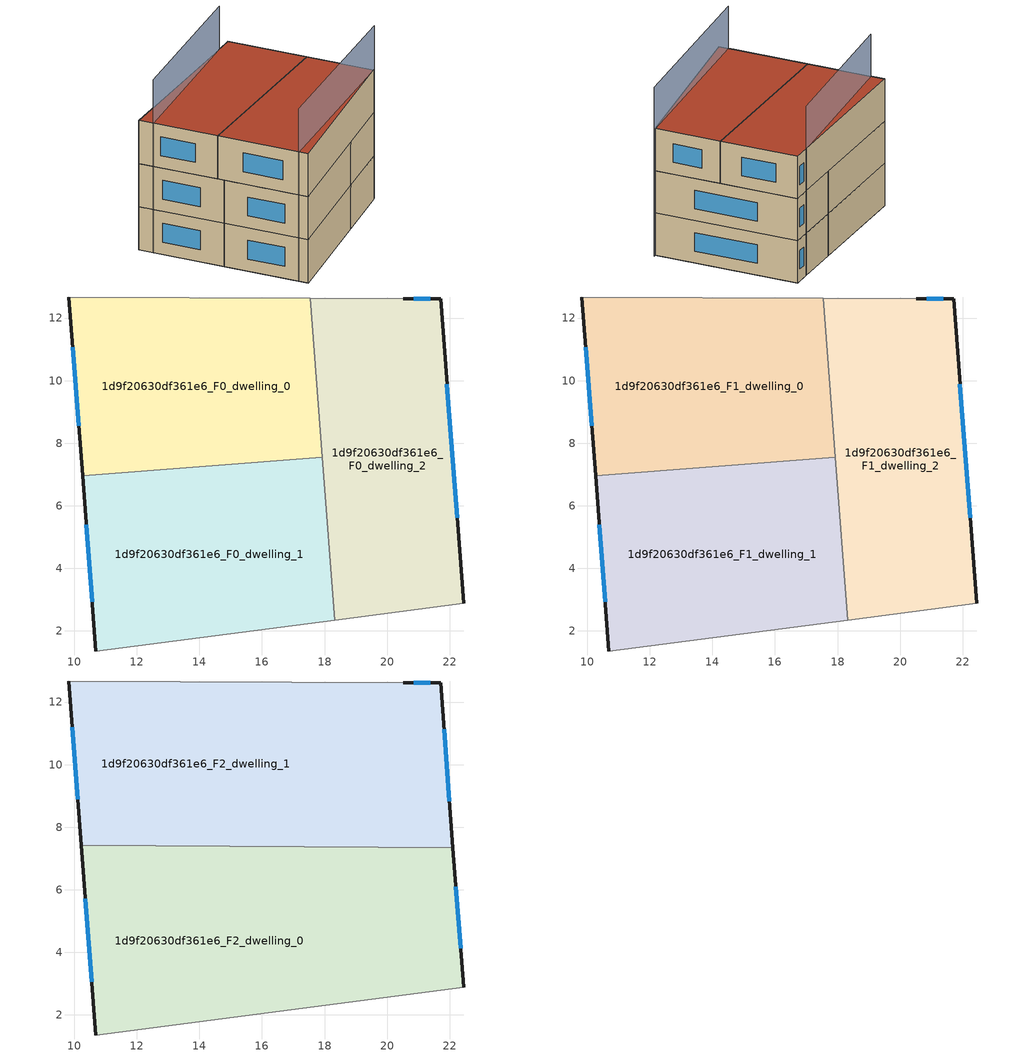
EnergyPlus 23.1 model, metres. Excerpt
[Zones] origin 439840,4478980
1d9f20630df361e6_F0_dwelling_0
 floor ground (EU_floor_Construction): 17.93,7.54 17.54,12.63 9.83,12.67 10.26,6.96 z0
 wall outside (EU_wall_Construction): 10.26,6.96 9.83,12.67 z0:3
 wall adiabatic (EU_wall_Construction): 9.83,12.67 17.54,12.63 z0:3
 wall to 1d9f20630df361e6_F0_dwelling_1 (EU_wall_Construction): 17.93,7.54 10.26,6.96 z0:3
 wall to 1d9f20630df361e6_F0_dwelling_2 (EU_wall_Construction): 17.54,12.63 17.93,7.54 z0:3
 window (EU_Window_Construction): 10.14,8.56 9.95,11.07 z0.84:2.16
1d9f20630df361e6_F0_dwelling_1
 floor ground (EU_floor_Construction): 18.32,2.35 17.93,7.54 10.26,6.96 10.69,1.36 z0
 wall outside (EU_wall_Construction): 10.69,1.36 10.26,6.96 z0:3
 wall adiabatic (EU_wall_Construction): 18.32,2.35 10.69,1.36 z0:3
 wall to 1d9f20630df361e6_F0_dwelling_2 (EU_wall_Construction): 17.93,7.54 18.32,2.35 z0:3
 window (EU_Window_Construction): 10.57,2.93 10.38,5.39 z0.84:2.16
1d9f20630df361e6_F0_dwelling_2
 floor ground (EU_floor_Construction): 22.44,2.88 21.71,12.61 20.52,12.61 17.54,12.63 18.32,2.35 z0
 wall outside (EU_wall_Construction): 20.52,12.61 21.71,12.61 22.44,2.88 z0:3
 wall adiabatic (EU_wall_Construction): 17.54,12.63 20.52,12.61 / 22.44,2.88 18.32,2.35 z0:3
 window (EU_Window_Construction): 20.85,12.61 21.37,12.61 / 21.91,9.88 22.24,5.61 z0.84:2.16
1d9f20630df361e6_F1_dwelling_0
 floor to 1d9f20630df361e6_F0_dwelling_0 (EU_floor_Construction): 17.93,7.54 17.54,12.63 9.83,12.67 10.26,6.96 z3
 wall outside (EU_wall_Construction): 10.26,6.96 9.83,12.67 z3:6
 wall adiabatic (EU_wall_Construction): 9.83,12.67 17.54,12.63 z3:6
 wall to 1d9f20630df361e6_F1_dwelling_1 (EU_wall_Construction): 17.93,7.54 10.26,6.96 z3:6
 wall to 1d9f20630df361e6_F1_dwelling_2 (EU_wall_Construction): 17.54,12.63 17.93,7.54 z3:6
 window (EU_Window_Construction): 10.14,8.56 9.95,11.07 z3.84:5.16
1d9f20630df361e6_F1_dwelling_1
 floor to 1d9f20630df361e6_F0_dwelling_1 (EU_floor_Construction): 18.32,2.35 17.93,7.54 10.26,6.96 10.69,1.36 z3
 wall outside (EU_wall_Construction): 10.69,1.36 10.26,6.96 z3:6
 wall adiabatic (EU_wall_Construction): 18.32,2.35 10.69,1.36 z3:6
 wall to 1d9f20630df361e6_F1_dwelling_2 (EU_wall_Construction): 17.93,7.54 18.32,2.35 z3:6
 window (EU_Window_Construction): 10.57,2.93 10.38,5.39 z3.84:5.16
1d9f20630df361e6_F1_dwelling_2
 floor to 1d9f20630df361e6_F0_dwelling_2 (EU_floor_Construction): 22.44,2.88 21.71,12.61 20.52,12.61 17.54,12.63 18.32,2.35 z3
 wall outside (EU_wall_Construction): 20.52,12.61 21.71,12.61 22.44,2.88 z3:6
 wall adiabatic (EU_wall_Construction): 17.54,12.63 20.52,12.61 / 22.44,2.88 18.32,2.35 z3:6
 window (EU_Window_Construction): 20.85,12.61 21.37,12.61 / 21.91,9.88 22.24,5.61 z3.84:5.16
1d9f20630df361e6_F2_dwelling_0
 floor to 1d9f20630df361e6_F1_dwelling_1 (EU_floor_Construction): 18.32,2.35 17.94,7.37 15.81,7.38 10.26,6.96 10.69,1.36 z6
 floor to 1d9f20630df361e6_F1_dwelling_0 (EU_floor_Construction): 15.81,7.38 10.23,7.42 10.26,6.96 z6
 floor to 1d9f20630df361e6_F1_dwelling_2 (EU_floor_Construction): 22.44,2.88 22.11,7.34 17.94,7.37 18.32,2.35 z6
 wall outside (EU_wall_Construction): 22.11,7.34 22.44,2.88 / 10.69,1.36 10.23,7.42 z6:9
 wall to 1d9f20630df361e6_F2_dwelling_1 (EU_wall_Construction): 10.23,7.42 22.11,7.34 z6:9
 wall adiabatic (EU_wall_Construction): 22.44,2.88 10.69,1.36 z6:9
 window (EU_Window_Construction): 22.2,6.09 22.35,4.13 / 10.56,3.06 10.36,5.71 z6.84:8.16
 roof outside (EU_roof_Construction): 22.11,7.34 22.44,2.88 10.69,1.36 10.23,7.42 z9
1d9f20630df361e6_F2_dwelling_1
 floor to 1d9f20630df361e6_F1_dwelling_0 (EU_floor_Construction): 17.93,7.54 17.54,12.63 9.83,12.67 10.23,7.42 15.81,7.38 z6
 floor to 1d9f20630df361e6_F1_dwelling_2 (EU_floor_Construction): 22.11,7.34 21.71,12.61 20.52,12.61 17.54,12.63 17.94,7.37 z6
 floor to 1d9f20630df361e6_F1_dwelling_1 (EU_floor_Construction): 17.94,7.37 17.93,7.54 15.81,7.38 z6
 wall outside (EU_wall_Construction): 10.23,7.42 9.83,12.67 / 20.52,12.61 21.71,12.61 22.11,7.34 z6:9
 wall adiabatic (EU_wall_Construction): 9.83,12.67 20.52,12.61 z6:9
 window (EU_Window_Construction): 10.12,8.89 9.94,11.2 / 20.85,12.61 21.37,12.61 / 21.82,11.13 21.99,8.82 z6.84:8.16
 roof outside (EU_roof_Construction): 21.71,12.61 22.11,7.34 10.23,7.42 9.83,12.67 20.52,12.61 z9
shading: 10.63,1.99 22.59,2.91 / 20.52,12.61 9.91,11.72 z0:12
[Building]
EU S2 Campaign: North Axis=0; Terrain=City; Solar Distribution=FullExterior
[Site:Location]
Madrid: Latitude=40.5; Longitude=-3.5; Time Zone=1; Elevation=609
[SizingPeriod:WeatherFileDays]
AnnualSizingPeriod: Begin Month=1; Begin Day of Month=1; End Month=12; End Day of Month=31; Day of Week for Start Day=Monday; Use Weather File Daylight Saving Period=No; Use Weather File Rain and Snow Indicators=No
[MATERIAL]
EU_InternalMass_Material: Roughness=MediumRough; Thickness=0.1; Conductivity=1; Density=1800; Specific Heat=900; Thermal Absorptance=0.9; Solar Absorptance=0.7; Visible Absorptance=0.7
[MATERIAL:NOMASS] Roughness=MediumRough; Thermal Absorptance=0.9; Solar Absorptance=0.7; Visible Absorptance=0.7
Name | Thermal Resistance
EU_wall_NoMass; EU_roof_NoMass | 2.16768
EU_floor_NoMass | 1.14339
[WINDOWMATERIAL:SIMPLEGLAZINGSYSTEM]
EU_Window_SimpleGlazing: UFactor=3.23888; Solar Heat Gain Coefficient=0.85; Visible Transmittance=0.85
[CONSTRUCTION]
EU_wall_Construction: EU_wall_NoMass
EU_roof_Construction: EU_roof_NoMass
EU_floor_Construction: EU_floor_NoMass
EU_InternalMass_Construction: EU_InternalMass_Material
EU_Window_Construction: EU_Window_SimpleGlazing
[ZONE] Type=1; Multiplier=1; Ceiling Height=autocalculate; Floor Area=autocalculate; Part of Total Floor Area=Yes
Name | Volume
1d9f20630df361e6_F0_dwelling_0; 1d9f20630df361e6_F1_dwelling_0 | 124.897
1d9f20630df361e6_F2_dwelling_0 | 187.365
1d9f20630df361e6_F0_dwelling_1; 1d9f20630df361e6_F1_dwelling_1 | 124.916
1d9f20630df361e6_F2_dwelling_1 | 187.366
1d9f20630df361e6_F0_dwelling_2; 1d9f20630df361e6_F1_dwelling_2 | 124.917
[INTERNALMASS] Construction=EU_InternalMass_Construction
Name | Zone or ZoneList | Surface Area
1d9f20630df361e6_F0_dwelling_0_EU_InternalMass | 1d9f20630df361e6_F0_dwelling_0 | 41.6321
1d9f20630df361e6_F0_dwelling_1_EU_InternalMass | 1d9f20630df361e6_F0_dwelling_1 | 41.6372
1d9f20630df361e6_F0_dwelling_2_EU_InternalMass | 1d9f20630df361e6_F0_dwelling_2 | 41.639
1d9f20630df361e6_F1_dwelling_0_EU_InternalMass | 1d9f20630df361e6_F1_dwelling_0 | 41.6321
1d9f20630df361e6_F1_dwelling_1_EU_InternalMass | 1d9f20630df361e6_F1_dwelling_1 | 41.6372
1d9f20630df361e6_F1_dwelling_2_EU_InternalMass | 1d9f20630df361e6_F1_dwelling_2 | 41.639
1d9f20630df361e6_F2_dwelling_0_EU_InternalMass | 1d9f20630df361e6_F2_dwelling_0 | 62.4551
1d9f20630df361e6_F2_dwelling_1_EU_InternalMass | 1d9f20630df361e6_F2_dwelling_1 | 62.455
[OTHEREQUIPMENT] Fuel Type=Electricity; Design Level Calculation Method=Watts/Area; Power per Zone Floor Area=1; Fraction Latent=0; Fraction Radiant=0; Fraction Lost=0; Carbon Dioxide Generation Rate=0; EndUse Subcategory=EU_Step8_InternalGains
Name | Zone or ZoneList or Space or SpaceList | Schedule
EU_Step8_InternalGain_1d9f20630df361e6_F0_dwelling_0_f000 | 1d9f20630df361e6_F0_dwelling_0 | EU_Step8_GainSchedule_1d9f20630df361e6_F0_dwelling_0_f000
EU_Step8_InternalGain_1d9f20630df361e6_F0_dwelling_1_f000 | 1d9f20630df361e6_F0_dwelling_1 | EU_Step8_GainSchedule_1d9f20630df361e6_F0_dwelling_1_f000
EU_Step8_InternalGain_1d9f20630df361e6_F0_dwelling_2_f000 | 1d9f20630df361e6_F0_dwelling_2 | EU_Step8_GainSchedule_1d9f20630df361e6_F0_dwelling_2_f000
EU_Step8_InternalGain_1d9f20630df361e6_F1_dwelling_0_f000 | 1d9f20630df361e6_F1_dwelling_0 | EU_Step8_GainSchedule_1d9f20630df361e6_F1_dwelling_0_f000
EU_Step8_InternalGain_1d9f20630df361e6_F1_dwelling_1_f000 | 1d9f20630df361e6_F1_dwelling_1 | EU_Step8_GainSchedule_1d9f20630df361e6_F1_dwelling_1_f000
EU_Step8_InternalGain_1d9f20630df361e6_F1_dwelling_2_f000 | 1d9f20630df361e6_F1_dwelling_2 | EU_Step8_GainSchedule_1d9f20630df361e6_F1_dwelling_2_f000
EU_Step8_InternalGain_1d9f20630df361e6_F2_dwelling_0_f000 | 1d9f20630df361e6_F2_dwelling_0 | EU_Step8_GainSchedule_1d9f20630df361e6_F2_dwelling_0_f000
EU_Step8_InternalGain_1d9f20630df361e6_F2_dwelling_1_f000 | 1d9f20630df361e6_F2_dwelling_1 | EU_Step8_GainSchedule_1d9f20630df361e6_F2_dwelling_1_f000
[ZONEVENTILATION:DESIGNFLOWRATE] Schedule=EU_AlwaysOn; Design Flow Rate Calculation Method=AirChanges/Hour; Air Changes per Hour=0.480546; Ventilation Type=Natural; Fan Pressure Rise=0; Fan Total Efficiency=1; Constant Term Coefficient=1; Temperature Term Coefficient=0; Velocity Term Coefficient=0; Velocity Squared Term Coefficient=0; Minimum Indoor Temperature=-100; Maximum Indoor Temperature=100; Delta Temperature=-100; Minimum Outdoor Temperature=-100; Maximum Outdoor Temperature=100; Maximum Wind Speed=40
Name | Zone or ZoneList or Space or SpaceList
EU_ConstantAir_1d9f20630df361e6_F0_dwelling_0 | 1d9f20630df361e6_F0_dwelling_0
EU_ConstantAir_1d9f20630df361e6_F0_dwelling_1 | 1d9f20630df361e6_F0_dwelling_1
EU_ConstantAir_1d9f20630df361e6_F0_dwelling_2 | 1d9f20630df361e6_F0_dwelling_2
EU_ConstantAir_1d9f20630df361e6_F1_dwelling_0 | 1d9f20630df361e6_F1_dwelling_0
EU_ConstantAir_1d9f20630df361e6_F1_dwelling_1 | 1d9f20630df361e6_F1_dwelling_1
EU_ConstantAir_1d9f20630df361e6_F1_dwelling_2 | 1d9f20630df361e6_F1_dwelling_2
EU_ConstantAir_1d9f20630df361e6_F2_dwelling_0 | 1d9f20630df361e6_F2_dwelling_0
EU_ConstantAir_1d9f20630df361e6_F2_dwelling_1 | 1d9f20630df361e6_F2_dwelling_1
[HVACTEMPLATE:THERMOSTAT] Constant Heating Setpoint=20; Constant Cooling Setpoint=50
EU_HeatOnly_1d9f20630df361e6_F0_dwelling_0; EU_HeatOnly_1d9f20630df361e6_F0_dwelling_1; EU_HeatOnly_1d9f20630df361e6_F0_dwelling_2; EU_HeatOnly_1d9f20630df361e6_F1_dwelling_0; EU_HeatOnly_1d9f20630df361e6_F1_dwelling_1; EU_HeatOnly_1d9f20630df361e6_F1_dwelling_2; EU_HeatOnly_1d9f20630df361e6_F2_dwelling_0; EU_HeatOnly_1d9f20630df361e6_F2_dwelling_1
[HVACTEMPLATE:ZONE:IDEALLOADSAIRSYSTEM] System Availability Schedule=EU_AlwaysOn; Maximum Heating Supply Air Temperature=50; Minimum Cooling Supply Air Temperature=13; Maximum Heating Supply Air Humidity Ratio=0.0156; Minimum Cooling Supply Air Humidity Ratio=0.0077; Heating Limit=NoLimit; Cooling Limit=NoLimit; Heating Availability Schedule=EU_AlwaysOn; Cooling Availability Schedule=EU_CoolingOff; Dehumidification Control Type=ConstantSensibleHeatRatio; Cooling Sensible Heat Ratio=0.7; Dehumidification Setpoint=60; Humidification Control Type=None; Humidification Setpoint=30; Outdoor Air Method=None; Outdoor Air Flow Rate per Person=0.00944; Outdoor Air Flow Rate per Zone Floor Area=0; Outdoor Air Flow Rate per Zone=0; Demand Controlled Ventilation Type=None; Outdoor Air Economizer Type=NoEconomizer; Heat Recovery Type=None; Sensible Heat Recovery Effectiveness=0.7; Latent Heat Recovery Effectiveness=0.65
Name | Template Thermostat
1d9f20630df361e6_F0_dwelling_0 | EU_HeatOnly_1d9f20630df361e6_F0_dwelling_0
1d9f20630df361e6_F0_dwelling_1 | EU_HeatOnly_1d9f20630df361e6_F0_dwelling_1
1d9f20630df361e6_F0_dwelling_2 | EU_HeatOnly_1d9f20630df361e6_F0_dwelling_2
1d9f20630df361e6_F1_dwelling_0 | EU_HeatOnly_1d9f20630df361e6_F1_dwelling_0
1d9f20630df361e6_F1_dwelling_1 | EU_HeatOnly_1d9f20630df361e6_F1_dwelling_1
1d9f20630df361e6_F1_dwelling_2 | EU_HeatOnly_1d9f20630df361e6_F1_dwelling_2
1d9f20630df361e6_F2_dwelling_0 | EU_HeatOnly_1d9f20630df361e6_F2_dwelling_0
1d9f20630df361e6_F2_dwelling_1 | EU_HeatOnly_1d9f20630df361e6_F2_dwelling_1
[SIZING:ZONE] Zone Cooling Design Supply Air Temperature Input Method=SupplyAirTemperature; Zone Cooling Design Supply Air Temperature=13; Zone Heating Design Supply Air Temperature Input Method=SupplyAirTemperature; Zone Heating Design Supply Air Temperature=50; Zone Cooling Design Supply Air Humidity Ratio=0.008; Zone Heating Design Supply Air Humidity Ratio=0.008; Cooling Design Air Flow Method=DesignDay; Cooling Design Air Flow Rate=0; Cooling Minimum Air Flow per Zone Floor Area=0.000762; Cooling Minimum Air Flow=0; Cooling Minimum Air Flow Fraction=0.2; Heating Design Air Flow Method=DesignDay; Heating Design Air Flow Rate=0; Heating Maximum Air Flow per Zone Floor Area=0.002032; Heating Maximum Air Flow=0.141576; Heating Maximum Air Flow Fraction=0.3; Account for Dedicated Outdoor Air System=No; Dedicated Outdoor Air System Control Strategy=NeutralSupplyAir; Dedicated Outdoor Air Low Setpoint Temperature for Design=autosize; Dedicated Outdoor Air High Setpoint Temperature for Design=autosize; Zone Load Sizing Method=Sensible Load Only No Latent Load; Zone Latent Cooling Design Supply Air Humidity Ratio Input Method=HumidityRatioDifference; Zone Cooling Design Supply Air Humidity Ratio Difference=0.005; Zone Latent Heating Design Supply Air Humidity Ratio Input Method=HumidityRatioDifference; Zone Humidification Design Supply Air Humidity Ratio Difference=0.005
1d9f20630df361e6_F0_dwelling_0; 1d9f20630df361e6_F0_dwelling_1; 1d9f20630df361e6_F0_dwelling_2; 1d9f20630df361e6_F1_dwelling_0; 1d9f20630df361e6_F1_dwelling_1; 1d9f20630df361e6_F1_dwelling_2; 1d9f20630df361e6_F2_dwelling_0; 1d9f20630df361e6_F2_dwelling_1
[SCHEDULE:CONSTANT]
Name | Hourly Value
EU_AlwaysOn | 1
EU_CoolingOff | 0
[SCHEDULE:FILE] Column Number=1; Rows to Skip at Top=0; Number of Hours of Data=8760; Column Separator=Comma; Interpolate to Timestep=No; Minutes per Item=60; Adjust Schedule for Daylight Savings=Yes
Name | File
EU_Step8_GainSchedule_1d9f20630df361e6_F0_dwelling_0_f000 | ../../schedules/1d9f20630df361e6/1d9f20630df361e6_F0_dwelling_0_f000_gain.csv
EU_Step8_GainSchedule_1d9f20630df361e6_F0_dwelling_1_f000 | ../../schedules/1d9f20630df361e6/1d9f20630df361e6_F0_dwelling_1_f000_gain.csv
EU_Step8_GainSchedule_1d9f20630df361e6_F0_dwelling_2_f000 | ../../schedules/1d9f20630df361e6/1d9f20630df361e6_F0_dwelling_2_f000_gain.csv
EU_Step8_GainSchedule_1d9f20630df361e6_F1_dwelling_0_f000 | ../../schedules/1d9f20630df361e6/1d9f20630df361e6_F1_dwelling_0_f000_gain.csv
EU_Step8_GainSchedule_1d9f20630df361e6_F1_dwelling_1_f000 | ../../schedules/1d9f20630df361e6/1d9f20630df361e6_F1_dwelling_1_f000_gain.csv
EU_Step8_GainSchedule_1d9f20630df361e6_F1_dwelling_2_f000 | ../../schedules/1d9f20630df361e6/1d9f20630df361e6_F1_dwelling_2_f000_gain.csv
EU_Step8_GainSchedule_1d9f20630df361e6_F2_dwelling_0_f000 | ../../schedules/1d9f20630df361e6/1d9f20630df361e6_F2_dwelling_0_f000_gain.csv
EU_Step8_GainSchedule_1d9f20630df361e6_F2_dwelling_1_f000 | ../../schedules/1d9f20630df361e6/1d9f20630df361e6_F2_dwelling_1_f000_gain.csv
